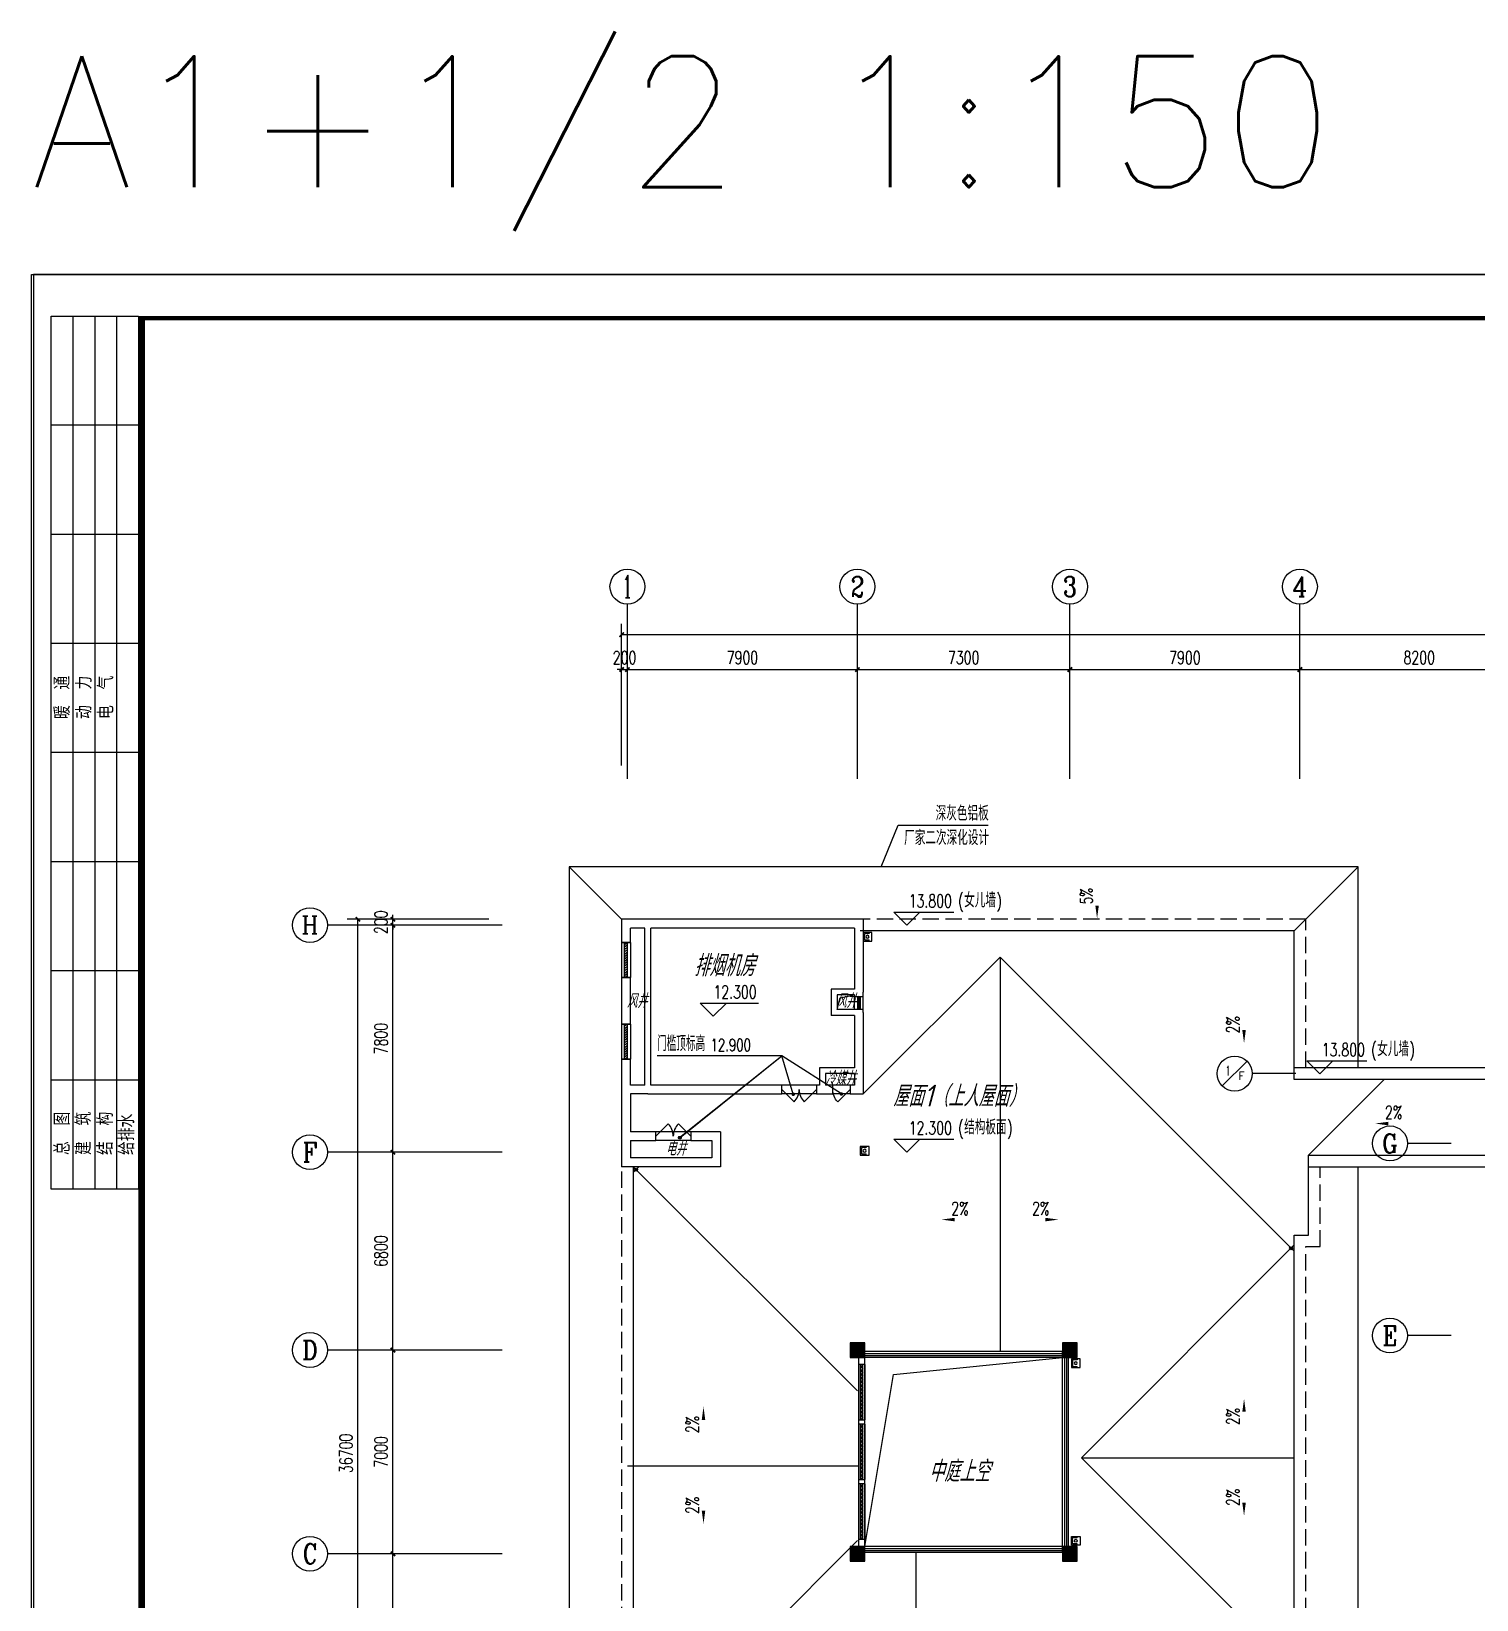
# Model space of a CAD drawing. Extents: x 1398449 to 2142961, y 256969 to 1032940.
# Drawn here: x 1498714 to 1548363, y 437830 to 491714 of the extents above; entities that cross this region are included whole.
import ezdxf
from ezdxf.enums import TextEntityAlignment as Align

# ---------------------------------------------------------------- set-up
doc = ezdxf.new("R2010")
doc.units = 0
doc.header["$LTSCALE"] = 1500
doc.header["$PDSIZE"] = 50
doc.linetypes.add('DASH', pattern=[0.35, 0.25, -0.1])
for name, color, linetype in [('1-建筑底图', 8, 'Continuous'), ('AXIS_TEXT', 7, 'Continuous'), ('BTTK', 7, 'Continuous'), ('PUB_TITLE', 4, 'Continuous'), ('党校-主楼（一期）参照$0$PUB_TITLE', 7, 'Continuous'), ('水', 5, 'Continuous')]:
    doc.layers.add(name, color=color, linetype=linetype)
doc.layers.add('yichutu', color=7, linetype='Continuous', true_color=0xffffff, plot=False)
doc.styles.add('_TCH_AXIS', font='COMPLEX', dxfattribs={"bigfont": 'GBCBIG'})
doc.styles.add('_TCH_DIM', font='SIMPLEX', dxfattribs={"bigfont": 'GBCBIG'})
doc.styles.add('_TCH_DIM_T3', font='SIMPLEX', dxfattribs={"width": 0.705882, "bigfont": 'GBCBIG'})
doc.styles.add('_TEL_DIM', font='SIMPLEX', dxfattribs={"width": 0.8, "height": 3.5, "bigfont": 'HZTXT'})
doc.styles.add('A_DIM', font='simplex.shx', dxfattribs={"width": 0.7, "bigfont": 'gbcbig.shx'})
doc.styles.add('COMPLEX', font='COMPLEX')
doc.styles.add('HZ(TK)', font='geniso.shx', dxfattribs={"width": 0.9, "bigfont": 'hztxt.shx'})
doc.styles.get("Standard").update_dxf_attribs({"font": 'gbeitc.shx', "bigfont": 'gbcbig.shx'})
doc.linetypes.add('JIEDI', pattern='A,1.25,-0.25,0.25,-0.25,0.625,["/",Standard,S=0.6,R=0,X=0,Y=-0.3],0.625,-0.25,0.25,-0.25', length=4)
doc.dimstyles.new('_TCH_ARCH&&150', dxfattribs={"dimtxt": 446.25, "dimasz": 150, "dimexe": 375, "dimexo": 450, "dimgap": 189.375, "dimtad": 1, "dimdec": 0, "dimzin": 0, "dimdsep": 46, "dimtxsty": '_TCH_DIM_T3', "dimblk": 'ARCHTICK', "dimcen": 0.09, "dimclrt": 7, "dimazin": 2, "dimtfac": 1, "dimtdec": 0, "dimtix": 1, "dimtmove": 2, "dimatfit": 3, "dimfxl": 1, "dimtolj": 1, "dimtzin": 0, "dimarcsym": 0})

# ---------------------------------------------------------------- blocks, each defined once
blk = doc.blocks.new('shui2')
at = {"layer": '水'}
for centre in [(450438, 452508), (472938, 449808)]:
    blk.add_circle(centre, 50, dxfattribs=at)
blk = doc.blocks.new('水簸箕')
for p, q in [((156016, 135717), (156056, 135717)), ((156056, 135617), (156016, 135617)), ((156316, 135717), (156276, 135717)), ((156276, 135617), (156316, 135617))]:
    blk.add_line(p, q)
blk.add_lwpolyline([(156016, 135817), (156316, 135817), (156316, 135517), (156016, 135517)], close=True)
blk.add_lwpolyline([(156276, 135717), (156276, 135557), (156056, 135557), (156056, 135717)])
blk = doc.blocks.new('A$C4FD86D06')
at = {"layer": '水'}
blk.add_circle((150, 150), 50, dxfattribs=at)
at = {"layer": '水', "rotation": 180}
blk.add_blockref('水簸箕', (156316, 135817), dxfattribs=at)
blk = doc.blocks.new('$WINLIB2D$00000039')
at = {"color": 0}
for points in [[(-0.5, 0.5), (-0.5, -0.5)], [(0.5, 0.5), (-0.5, 0.5)], [(0.5, -0.5), (0.5, 0.5)], [(-0.5, 0.167), (0.5, 0.167)], [(-0.452, -0.167), (-0.5, 0.084)], [(-0.384, -0.167), (-0.448, 0.167)], [(-0.316, -0.167), (-0.38, 0.167)], [(-0.248, -0.167), (-0.312, 0.167)], [(-0.18, -0.167), (-0.244, 0.167)], [(-0.112, -0.167), (-0.176, 0.167)], [(-0.044, -0.167), (-0.108, 0.167)], [(0.024, -0.167), (-0.04, 0.167)], [(0.092, -0.167), (0.028, 0.167)], [(0.16, -0.167), (0.096, 0.167)], [(0.228, -0.167), (0.164, 0.167)], [(0.296, -0.167), (0.232, 0.167)], [(0.364, -0.167), (0.3, 0.167)], [(0.432, -0.167), (0.368, 0.167)], [(0.5, -0.167), (0.436, 0.167)], [(-0.5, -0.167), (0.5, -0.167)], [(0.5, -0.5), (-0.5, -0.5)]]:
    blk.add_lwpolyline(points, dxfattribs=at)
blk = doc.blocks.new('$DorLib2D$00000114')
at = {"color": 0}
blk.add_line((0.5, 0), (-0.207, 0.707), dxfattribs=at)
blk.add_arc((0.5, 0), 1, 135, 180, dxfattribs=at)
blk = doc.blocks.new('$DorLib2D$00000116')
at = {"color": 0}
for p, q in [((-0.5, 0), (-0.146, 0.354)), ((0.5, 0), (0.146, 0.354))]:
    blk.add_line(p, q, dxfattribs=at)
for centre, start, end in [((-0.5, 0), 0, 45), ((0.5, 0), 135, 180)]:
    blk.add_arc(centre, 0.5, start, end, dxfattribs=at)
blk = doc.blocks.new('_ArchTick')
at = {"color": 0, "linetype": 'ByBlock', "const_width": 0.4}
blk.add_lwpolyline([(-0.5, -0.5), (0.5, 0.5)], dxfattribs=at)
blk = doc.blocks.new('*D449')
at = {"layer": '1-建筑底图', "color": 0, "lineweight": -2, "transparency": 16777216}
for p, q in [((1900, 43881), (1900, 47556)), ((2100, 43881), (2100, 47556)), ((1900, 47181), (1750, 47181)), ((1900, 47181), (2100, 47181)), ((2100, 47181), (2250, 47181))]:
    blk.add_line(p, q, dxfattribs=at)
at = {"layer": 'Defpoints', "color": 0}
for p in [(2100, 47181), (1900, 43431), (2100, 43431)]:
    blk.add_point(p, dxfattribs=at)
at = {"layer": '1-建筑底图', "color": 0, "lineweight": -2, "transparency": 16777216, "xscale": 150, "yscale": 150, "zscale": 150}
blk.add_blockref('_ArchTick', (1900, 47181), dxfattribs=at)
at = {"layer": '1-建筑底图', "color": 0, "lineweight": -2, "transparency": 16777216, "xscale": 150, "yscale": 150, "zscale": 150, "rotation": 180}
blk.add_blockref('_ArchTick', (2100, 47181), dxfattribs=at)
at = {"layer": '1-建筑底图', "color": 7, "transparency": 16777216, "insert": (2000, 47593), "char_height": 446.2, "attachment_point": 5, "style": '_TCH_DIM_T3'}
blk.add_mtext('\\A1;200', dxfattribs=at)
blk = doc.blocks.new('*D450')
at = {"layer": '1-建筑底图', "color": 0, "lineweight": -2, "transparency": 16777216}
for p, q in [((2100, 43881), (2100, 47556)), ((10000, 43881), (10000, 47556)), ((2100, 47181), (10000, 47181))]:
    blk.add_line(p, q, dxfattribs=at)
at = {"layer": 'Defpoints', "color": 0}
for p in [(10000, 47181), (2100, 43431), (10000, 43431)]:
    blk.add_point(p, dxfattribs=at)
at = {"layer": '1-建筑底图', "color": 0, "lineweight": -2, "transparency": 16777216, "xscale": 150, "yscale": 150, "zscale": 150, "rotation": 180}
blk.add_blockref('_ArchTick', (2100, 47181), dxfattribs=at)
at = {"layer": '1-建筑底图', "color": 0, "lineweight": -2, "transparency": 16777216, "xscale": 150, "yscale": 150, "zscale": 150}
blk.add_blockref('_ArchTick', (10000, 47181), dxfattribs=at)
at = {"layer": '1-建筑底图', "color": 7, "transparency": 16777216, "insert": (6050, 47593), "char_height": 446.2, "attachment_point": 5, "style": '_TCH_DIM_T3'}
blk.add_mtext('\\A1;7900', dxfattribs=at)
blk = doc.blocks.new('*D451')
at = {"layer": '1-建筑底图', "color": 0, "lineweight": -2, "transparency": 16777216}
for p, q in [((10000, 43881), (10000, 47556)), ((17300, 43881), (17300, 47556)), ((10000, 47181), (17300, 47181))]:
    blk.add_line(p, q, dxfattribs=at)
at = {"layer": 'Defpoints', "color": 0}
for p in [(17300, 47181), (10000, 43431), (17300, 43431)]:
    blk.add_point(p, dxfattribs=at)
at = {"layer": '1-建筑底图', "color": 0, "lineweight": -2, "transparency": 16777216, "xscale": 150, "yscale": 150, "zscale": 150, "rotation": 180}
blk.add_blockref('_ArchTick', (10000, 47181), dxfattribs=at)
at = {"layer": '1-建筑底图', "color": 0, "lineweight": -2, "transparency": 16777216, "xscale": 150, "yscale": 150, "zscale": 150}
blk.add_blockref('_ArchTick', (17300, 47181), dxfattribs=at)
at = {"layer": '1-建筑底图', "color": 7, "transparency": 16777216, "insert": (13650, 47593), "char_height": 446.2, "attachment_point": 5, "style": '_TCH_DIM_T3'}
blk.add_mtext('\\A1;7300', dxfattribs=at)
blk = doc.blocks.new('*D452')
at = {"layer": '1-建筑底图', "color": 0, "lineweight": -2, "transparency": 16777216}
for p, q in [((17300, 43881), (17300, 47556)), ((25200, 43881), (25200, 47556)), ((17300, 47181), (25200, 47181))]:
    blk.add_line(p, q, dxfattribs=at)
at = {"layer": 'Defpoints', "color": 0}
for p in [(25200, 47181), (17300, 43431), (25200, 43431)]:
    blk.add_point(p, dxfattribs=at)
at = {"layer": '1-建筑底图', "color": 0, "lineweight": -2, "transparency": 16777216, "xscale": 150, "yscale": 150, "zscale": 150, "rotation": 180}
blk.add_blockref('_ArchTick', (17300, 47181), dxfattribs=at)
at = {"layer": '1-建筑底图', "color": 0, "lineweight": -2, "transparency": 16777216, "xscale": 150, "yscale": 150, "zscale": 150}
blk.add_blockref('_ArchTick', (25200, 47181), dxfattribs=at)
at = {"layer": '1-建筑底图', "color": 7, "transparency": 16777216, "insert": (21250, 47593), "char_height": 446.2, "attachment_point": 5, "style": '_TCH_DIM_T3'}
blk.add_mtext('\\A1;7900', dxfattribs=at)
blk = doc.blocks.new('*D453')
at = {"layer": '1-建筑底图', "color": 0, "lineweight": -2, "transparency": 16777216}
for p, q in [((25200, 43881), (25200, 47556)), ((33400, 43881), (33400, 47556)), ((25200, 47181), (33400, 47181))]:
    blk.add_line(p, q, dxfattribs=at)
at = {"layer": 'Defpoints', "color": 0}
for p in [(33400, 47181), (25200, 43431), (33400, 43431)]:
    blk.add_point(p, dxfattribs=at)
at = {"layer": '1-建筑底图', "color": 0, "lineweight": -2, "transparency": 16777216, "xscale": 150, "yscale": 150, "zscale": 150, "rotation": 180}
blk.add_blockref('_ArchTick', (25200, 47181), dxfattribs=at)
at = {"layer": '1-建筑底图', "color": 0, "lineweight": -2, "transparency": 16777216, "xscale": 150, "yscale": 150, "zscale": 150}
blk.add_blockref('_ArchTick', (33400, 47181), dxfattribs=at)
at = {"layer": '1-建筑底图', "color": 7, "transparency": 16777216, "insert": (29300, 47593), "char_height": 446.2, "attachment_point": 5, "style": '_TCH_DIM_T3'}
blk.add_mtext('\\A1;8200', dxfattribs=at)
blk = doc.blocks.new('*D472')
at = {"layer": '1-建筑底图', "color": 0, "lineweight": -2, "transparency": 16777216}
for p, q in [((1900, 43881), (1900, 48756)), ((141100, 43881), (141100, 48756)), ((1900, 48381), (141100, 48381))]:
    blk.add_line(p, q, dxfattribs=at)
at = {"layer": 'Defpoints', "color": 0}
for p in [(141100, 48381), (1900, 43431), (141100, 43431)]:
    blk.add_point(p, dxfattribs=at)
at = {"layer": '1-建筑底图', "color": 0, "lineweight": -2, "transparency": 16777216, "xscale": 150, "yscale": 150, "zscale": 150, "rotation": 180}
blk.add_blockref('_ArchTick', (1900, 48381), dxfattribs=at)
at = {"layer": '1-建筑底图', "color": 0, "lineweight": -2, "transparency": 16777216, "xscale": 150, "yscale": 150, "zscale": 150}
blk.add_blockref('_ArchTick', (141100, 48381), dxfattribs=at)
at = {"layer": '1-建筑底图', "color": 7, "transparency": 16777216, "insert": (71500, 48793), "char_height": 446.2, "attachment_point": 5, "style": '_TCH_DIM_T3'}
blk.add_mtext('\\A1;139200', dxfattribs=at)
blk = doc.blocks.new('_AXISO')
blk.add_circle((0, 0), 0.5)
at = {"layer": 'AXIS_TEXT', "style": 'COMPLEX', "width": 1.041667}
blk.add_attdef('A', text='', height=0.56, dxfattribs=at).set_placement((-0.25, -0.28), (0.25, -0.28), align=Align.FIT)
blk = doc.blocks.new('*D419')
at = {"layer": '1-建筑底图', "color": 0, "lineweight": -2, "transparency": 16777216}
for p, q in [((-2657, 16800), (-6332, 16800)), ((-5957, 9900), (-5957, 16800)), ((-2657, 9900), (-6332, 9900))]:
    blk.add_line(p, q, dxfattribs=at)
at = {"layer": 'Defpoints', "color": 0}
for p in [(-5957, 16800), (-2207, 16800), (-2207, 9900)]:
    blk.add_point(p, dxfattribs=at)
at = {"layer": '1-建筑底图', "color": 0, "lineweight": -2, "transparency": 16777216, "xscale": 150, "yscale": 150, "zscale": 150}
for p, rotation in [((-5957, 16800), 90), ((-5957, 9900), 270)]:
    blk.add_blockref('_ArchTick', p, dxfattribs=dict(at, rotation=rotation))
at = {"layer": '1-建筑底图', "color": 7, "transparency": 16777216, "insert": (-6370, 13350), "char_height": 446.2, "attachment_point": 5, "rotation": 90, "style": '_TCH_DIM_T3'}
blk.add_mtext('\\A1;6900', dxfattribs=at)
blk = doc.blocks.new('*D420')
at = {"layer": '1-建筑底图', "color": 0, "lineweight": -2, "transparency": 16777216}
for p, q in [((-2657, 23800), (-6332, 23800)), ((-5957, 16800), (-5957, 23800)), ((-2657, 16800), (-6332, 16800))]:
    blk.add_line(p, q, dxfattribs=at)
at = {"layer": 'Defpoints', "color": 0}
for p in [(-5957, 23800), (-2207, 23800), (-2207, 16800)]:
    blk.add_point(p, dxfattribs=at)
at = {"layer": '1-建筑底图', "color": 0, "lineweight": -2, "transparency": 16777216, "xscale": 150, "yscale": 150, "zscale": 150}
for p, rotation in [((-5957, 23800), 90), ((-5957, 16800), 270)]:
    blk.add_blockref('_ArchTick', p, dxfattribs=dict(at, rotation=rotation))
at = {"layer": '1-建筑底图', "color": 7, "transparency": 16777216, "insert": (-6370, 20300), "char_height": 446.2, "attachment_point": 5, "rotation": 90, "style": '_TCH_DIM_T3'}
blk.add_mtext('\\A1;7000', dxfattribs=at)
blk = doc.blocks.new('*D421')
at = {"layer": '1-建筑底图', "color": 0, "lineweight": -2, "transparency": 16777216}
for p, q in [((-2657, 30600), (-6332, 30600)), ((-5957, 23800), (-5957, 30600)), ((-2657, 23800), (-6332, 23800))]:
    blk.add_line(p, q, dxfattribs=at)
at = {"layer": 'Defpoints', "color": 0}
for p in [(-5957, 30600), (-2207, 30600), (-2207, 23800)]:
    blk.add_point(p, dxfattribs=at)
at = {"layer": '1-建筑底图', "color": 0, "lineweight": -2, "transparency": 16777216, "xscale": 150, "yscale": 150, "zscale": 150}
for p, rotation in [((-5957, 30600), 90), ((-5957, 23800), 270)]:
    blk.add_blockref('_ArchTick', p, dxfattribs=dict(at, rotation=rotation))
at = {"layer": '1-建筑底图', "color": 7, "transparency": 16777216, "insert": (-6370, 27200), "char_height": 446.2, "attachment_point": 5, "rotation": 90, "style": '_TCH_DIM_T3'}
blk.add_mtext('\\A1;6800', dxfattribs=at)
blk = doc.blocks.new('*D422')
at = {"layer": '1-建筑底图', "color": 0, "lineweight": -2, "transparency": 16777216}
for p, q in [((-2657, 38400), (-6332, 38400)), ((-5957, 30600), (-5957, 38400)), ((-2657, 30600), (-6332, 30600))]:
    blk.add_line(p, q, dxfattribs=at)
at = {"layer": 'Defpoints', "color": 0}
for p in [(-5957, 38400), (-2207, 38400), (-2207, 30600)]:
    blk.add_point(p, dxfattribs=at)
at = {"layer": '1-建筑底图', "color": 0, "lineweight": -2, "transparency": 16777216, "xscale": 150, "yscale": 150, "zscale": 150}
for p, rotation in [((-5957, 38400), 90), ((-5957, 30600), 270)]:
    blk.add_blockref('_ArchTick', p, dxfattribs=dict(at, rotation=rotation))
at = {"layer": '1-建筑底图', "color": 7, "transparency": 16777216, "insert": (-6370, 34500), "char_height": 446.2, "attachment_point": 5, "rotation": 90, "style": '_TCH_DIM_T3'}
blk.add_mtext('\\A1;7800', dxfattribs=at)
blk = doc.blocks.new('*D423')
at = {"layer": '1-建筑底图', "color": 0, "lineweight": -2, "transparency": 16777216}
for p, q in [((-2657, 38600), (-6332, 38600)), ((-2657, 38400), (-6332, 38400)), ((-5957, 38600), (-5957, 38750)), ((-5957, 38400), (-5957, 38600)), ((-5957, 38400), (-5957, 38250))]:
    blk.add_line(p, q, dxfattribs=at)
at = {"layer": 'Defpoints', "color": 0}
for p in [(-5957, 38600), (-2207, 38600), (-2207, 38400)]:
    blk.add_point(p, dxfattribs=at)
at = {"layer": '1-建筑底图', "color": 0, "lineweight": -2, "transparency": 16777216, "xscale": 150, "yscale": 150, "zscale": 150}
for p, rotation in [((-5957, 38600), 270), ((-5957, 38400), 90)]:
    blk.add_blockref('_ArchTick', p, dxfattribs=dict(at, rotation=rotation))
at = {"layer": '1-建筑底图', "color": 7, "transparency": 16777216, "insert": (-6370, 38500), "char_height": 446.2, "attachment_point": 5, "rotation": 90, "style": '_TCH_DIM_T3'}
blk.add_mtext('\\A1;200', dxfattribs=at)
blk = doc.blocks.new('*D424')
at = {"layer": '1-建筑底图', "color": 0, "lineweight": -2, "transparency": 16777216}
for p, q in [((-2657, 38600), (-7532, 38600)), ((-7157, 1900), (-7157, 38600)), ((-2657, 1900), (-7532, 1900))]:
    blk.add_line(p, q, dxfattribs=at)
at = {"layer": 'Defpoints', "color": 0}
for p in [(-7157, 38600), (-2207, 38600), (-2207, 1900)]:
    blk.add_point(p, dxfattribs=at)
at = {"layer": '1-建筑底图', "color": 0, "lineweight": -2, "transparency": 16777216, "xscale": 150, "yscale": 150, "zscale": 150}
for p, rotation in [((-7157, 38600), 90), ((-7157, 1900), 270)]:
    blk.add_blockref('_ArchTick', p, dxfattribs=dict(at, rotation=rotation))
at = {"layer": '1-建筑底图', "color": 7, "transparency": 16777216, "insert": (-7570, 20250), "char_height": 446.2, "attachment_point": 5, "rotation": 90, "style": '_TCH_DIM_T3'}
blk.add_mtext('\\A1;36700', dxfattribs=at)
blk = doc.blocks.new('$TCHSYS$WIN2D')
for p, q in [((-0.5, 0.5), (0.5, 0.5)), ((-0.5, 0.5), (-0.5, -0.5)), ((0.5, 0.5), (0.5, -0.5)), ((0.5, 0.1667), (-0.5, 0.1667)), ((0.5, -0.1667), (-0.5, -0.1667)), ((-0.5, -0.5), (0.5, -0.5))]:
    blk.add_line(p, q)
blk = doc.blocks.new('vhtemplate_2020年新竖式图框_A1_1_2', base_point=(-420.5, 0))
at = {"layer": 'PUB_TITLE'}
for p, q in [((-416, 384.5), (-416, 584.5)), ((-416, 584.5), (-396, 584.5)), ((-411, 584.5), (-411, 384.5)), ((-406, 584.5), (-406, 384.5)), ((-401, 584.5), (-401, 384.5)), ((-396, 584.5), (-396, 384.5)), ((-396, 559.5), (-416, 559.5)), ((-396, 534.5), (-416, 534.5)), ((-396, 509.5), (-416, 509.5)), ((-396, 484.5), (-416, 484.5)), ((-396, 459.5), (-416, 459.5)), ((-396, 434.5), (-416, 434.5)), ((-396, 409.5), (-416, 409.5)), ((-396, 384.5), (-416, 384.5))]:
    blk.add_line(p, q, dxfattribs=at)
at = {"layer": 'PUB_TITLE', "color": 7}
blk.add_lwpolyline([(-420.5, 594), (841, 594), (841, 0), (-420.5, 0)], close=True, dxfattribs=at)
at = {"layer": 'PUB_TITLE', "const_width": 1}
blk.add_lwpolyline([(-395.5, 10), (831, 10), (831, 584), (-395.5, 584)], close=True, dxfattribs=at)
at = {"layer": 'BTTK', "color": 4, "style": 'HZ(TK)', "width": 0.9}
for tag, p in [('合作单位', (796, 511.5)), ('建设单位', (796, 209.5)), ('工程名称', (796, 176.5)), ('子项名称', (806, 160)), ('图纸名称', (796, 141))]:
    blk.add_attdef(tag, text='', height=3.5, dxfattribs=at).set_placement(p, align=Align.MIDDLE_CENTER)
for tag, p in [('注册证书号', (808.5, 309.01)), ('注册印章号', (808.5, 301.01)), ('设计号', (806, 193)), ('图别', (789.75, 34)), ('图号', (822.25, 34)), ('版本号', (789.75, 26)), ('日期', (822.25, 26))]:
    blk.add_attdef(tag, text='', height=3.5, dxfattribs=at).set_placement(p, align=Align.MIDDLE)
at = {"layer": 'PUB_TITLE', "style": 'HZ(TK)', "width": 0.9}
for s, p in [('暖  通', (-411.68, 492.22)), ('动  力', (-406.68, 492.22)), ('电  气', (-401.68, 492.22)), ('总  图', (-411.68, 392.34)), ('建  筑', (-406.8, 392.34)), ('结  构', (-401.8, 392.34)), ('给排水', (-396.93, 392.34))]:
    blk.add_text(s, height=3.5, rotation=90, dxfattribs=at).set_placement(p)
blk = doc.blocks.new('yct-1261-594-189225-89100-150-1004.0')
at = {"layer": 'yichutu', "color": 7, "true_color": 0xffffff}
blk.add_lwpolyline([(0, 0), (0, 89100), (189225, 89100), (189225, 0)], close=True, dxfattribs=at)
at = {"layer": 'yichutu', "color": 7, "true_color": 0xffffff, "style": '_TEL_DIM'}
blk.add_text('A1+1/2 1:150', height=4500, dxfattribs=at).set_placement((0, 92100))
blk = doc.blocks.new('1-四层建筑底图')
at = {"layer": '1-建筑底图'}
h = blk.add_hatch(color=256, dxfattribs=at)
h.dxf.hatch_style = 1
h.paths.add_polyline_path([(9750, 23550), (10250, 23550), (10250, 24050), (9750, 24050)])
h = blk.add_hatch(color=256, dxfattribs=at)
h.dxf.hatch_style = 1
h.paths.add_polyline_path([(17050, 23550), (17550, 23550), (17550, 24050), (17050, 24050)])
h = blk.add_hatch(color=256, dxfattribs=at)
h.dxf.hatch_style = 1
h.paths.add_polyline_path([(9750, 16550), (10250, 16550), (10250, 17050), (9750, 17050)])
h = blk.add_hatch(color=256, dxfattribs=at)
h.dxf.hatch_style = 1
h.paths.add_polyline_path([(17050, 16550), (17550, 16550), (17550, 17050), (17050, 17050)])
for p, q in [((2100, 43430.7), (2100, 49430.7)), ((10000, 43430.7), (10000, 49430.7)), ((17300, 43430.7), (17300, 49430.7)), ((25200, 43430.7), (25200, 49430.7)), ((10815.3, 40403.6), (11402.3, 41833.8)), ((11402.3, 41833.8), (14492.4, 41833.8)), ((1900, 38600), (100, 40400)), ((27200, 40400), (25000, 38200)), ((11696.6, 38400), (11246.6, 38850)), ((11246.6, 38850), (13306.6, 38850)), ((11696.6, 38400), (12146.6, 38850)), ((-2207.1, 38400), (-8207.1, 38400)), ((2800, 38600), (1900, 38600)), ((1900, 38600), (1900, 37800.1)), ((2700, 38300), (2200, 38300)), ((2200, 37800.1), (2200, 38300)), ((2700, 32900), (2700, 38300)), ((10200, 38600), (2800, 38600)), ((2900, 32900), (2900, 38300)), ((9900, 38300), (2900, 38300)), ((9900, 38300), (9900, 36200)), ((10200, 38600), (10200, 36100)), ((1900, 37800.1), (2200, 37800.1)), ((14898.3, 37298.3), (10200, 32600)), ((14898.3, 37298.3), (14898.3, 23750)), ((14898.3, 37298.3), (25000, 27196.7)), ((1900, 36600.1), (1900, 35000.7)), ((2200, 36600.1), (1900, 36600.1)), ((2200, 35000.7), (2200, 36600.1)), ((9900, 36200), (9100, 36200)), ((9100, 36200), (9100, 35300)), ((5047.9, 35270), (4597.9, 35720)), ((4597.9, 35720), (6598.3, 35720)), ((5047.9, 35270), (5497.9, 35720)), ((9900, 36000), (9300, 36000)), ((9300, 36000), (9300, 35500)), ((9900, 36000), (9900, 35950)), ((9900, 35950), (10200, 35950)), ((10200, 35950), (10200, 36100)), ((9900, 35300), (9100, 35300)), ((9900, 35500), (9300, 35500)), ((10200, 35500), (9900, 35500)), ((9900, 35300), (9900, 33500)), ((10200, 35400), (10200, 35500)), ((10200, 35400), (10200, 33400)), ((1900, 35000.7), (2200, 35000.7)), ((2200, 33800.7), (1900, 33800.7)), ((1900, 33800.7), (1900, 32800)), ((2200, 32900), (2200, 33800.7)), ((7405.7, 33913.3), (3116.7, 33913.3)), ((3884.7, 31100), (7405.7, 33913.3)), ((3914.7, 31100), (7405.7, 33913.3)), ((7797.8, 32588.2), (7405.7, 33913.3)), ((9450, 32600), (7405.7, 33913.3)), ((9900, 33500), (8700, 33500)), ((8700, 33500), (8700, 32900)), ((22535.7, 32875.7), (23384.3, 33724.3)), ((25884.2, 33287.8), (25434.2, 33737.8)), ((25434.2, 33737.8), (27494.2, 33737.8)), ((25884.2, 33287.8), (26334.2, 33737.8)), ((2700, 32900), (2200, 32900)), ((7400, 32900), (2900, 32900)), ((7400, 32600), (7400, 32900)), ((8600, 32900), (7400, 32900)), ((8700, 32900), (8600, 32900)), ((8600, 32900), (8600, 32600)), ((9900, 33300), (8900, 33300)), ((8900, 33300), (8900, 32900)), ((9150, 32900), (8900, 32900)), ((9750, 32900), (9150, 32900)), ((9150, 32600), (9150, 32900)), ((9900, 32900), (9750, 32900)), ((9750, 32900), (9750, 32600)), ((9900, 33300), (9900, 32900)), ((10200, 33400), (10200, 32600)), ((25060, 33300), (23560, 33300)), ((28100, 33100), (25500, 30500)), ((1900, 32800), (1900, 31200)), ((2800, 32600), (2200, 32600)), ((2200, 32600), (2200, 31300)), ((2800, 32600), (7400, 32600)), ((8600, 32600), (7400, 32600)), ((8600, 32600), (8800, 32600)), ((8800, 32600), (9150, 32600)), ((9750, 32600), (9150, 32600)), ((9750, 32600), (10200, 32600)), ((3075, 31300), (2200, 31300)), ((3075, 31000), (3075, 31300)), ((4275, 31300), (3075, 31300)), ((5300, 31300), (4275, 31300)), ((4275, 31300), (4275, 31000)), ((5300, 31300), (5300, 30100)), ((1900, 31200), (1900, 30100)), ((2200, 31000), (2200, 30400)), ((2200, 31000), (3075, 31000)), ((4275, 31000), (3075, 31000)), ((4275, 31000), (5000, 31000)), ((5000, 31000), (5000, 30400)), ((11696.6, 30600), (11246.6, 31050)), ((11246.6, 31050), (13306.6, 31050)), ((11696.6, 30600), (12146.6, 31050)), ((30392.8, 30900), (28892.8, 30900)), ((-2207.1, 30600), (-8207.1, 30600)), ((5000, 30400), (2200, 30400)), ((5300, 30100), (1900, 30100)), ((2296.7, 30100), (10000, 22396.7)), ((2496.7, 30100), (2300, 29903.3)), ((24996.7, 27400), (17696.7, 20100)), ((30392.8, 24300), (28892.8, 24300)), ((-2207.1, 23800), (-8207.1, 23800)), ((10050, 16850), (10050, 23750)), ((10250, 23750), (10050, 23750)), ((10250, 23550), (10250, 23750)), ((17250, 23750), (17050, 23750)), ((17050, 23750), (17050, 23550)), ((17250, 23550), (17250, 23750)), ((10250, 17050), (10250, 23550)), ((17050, 23550), (17250, 23550)), ((17696.7, 20100), (25000, 20100)), ((17696.7, 20100), (25000, 12796.7)), ((2100, 19825), (10050, 19825)), ((10000, 17253.3), (2300, 9553.3)), ((-2207.1, 16800), (-8207.1, 16800)), ((10050, 16850), (10250, 16850)), ((10250, 16850), (10250, 17050)), ((12021.7, 2300), (12021.7, 16850)), ((17250, 17050), (17050, 17050)), ((17050, 17050), (17050, 16850)), ((17050, 16850), (17250, 16850)), ((17250, 16850), (17250, 17050))]:
    blk.add_line(p, q, dxfattribs=at)
for points in [[(27200, 33500), (27200, 40400), (100, 40400), (100, 100), (27200, 100), (27200, 30100)], [(33200, 33100), (25000, 33100), (25000, 38200), (10100, 38200)], [(9300, 35500), (9407.2, 35902.4), (9900, 36000)], [(33200, 33100), (33200, 33500), (25000, 33500)], [(33200, 33100), (33200, 33100), (25000, 33100)], [(2300, 30100), (2300, 2300), (25000, 2300), (25000, 10100), (25500, 10100), (25500, 12750), (25000, 12750), (25000, 27753.2), (25500, 27753.2), (25500, 30500), (33200, 30500), (33200, 30500)], [(25500, 30100), (33200, 30100), (33200, 30500)], [(10250, 17050), (11234.3, 22959.8), (17050, 23550)]]:
    blk.add_lwpolyline(points, dxfattribs=at)
for points in [[(18233, 40047.5, 0, 0, 0), (18233, 38623.8, 0, 120, 0), (18233, 39073.8, 0, 0, 0)], [(23281.8, 35589.2, 0, 0, 0), (23281.8, 34342.2, 0, 120, 0), (23281.8, 34792.2, 0, 0, 0)], [(29031.3, 31582.3, 0, 0, 0), (27784.3, 31582.3, 0, 120, 0), (28234.3, 31582.3, 0, 0, 0)], [(14133.7, 28283.3, 0, 0, 0), (12886.7, 28283.3, 0, 120, 0), (13336.7, 28283.3, 0, 0, 0)], [(15663, 28283.3, 0, 0, 0), (16910, 28283.3, 0, 120, 0), (16460, 28283.3, 0, 0, 0)], [(23281.8, 20881.1, 0, 0, 0), (23281.8, 22128.1, 0, 120, 0), (23281.8, 21678.1, 0, 0, 0)], [(4712.8, 20606.1, 0, 0, 0), (4712.8, 21853.1, 0, 120, 0), (4712.8, 21403.1, 0, 0, 0)], [(23281.8, 19351.9, 0, 0, 0), (23281.8, 18104.9, 0, 120, 0), (23281.8, 18554.9, 0, 0, 0)], [(4712.8, 19076.9, 0, 0, 0), (4712.8, 17829.9, 0, 120, 0), (4712.8, 18279.9, 0, 0, 0)]]:
    blk.add_lwpolyline(points, format="xyseb", dxfattribs=at)
at = {"layer": '1-建筑底图', "linetype": 'DASH', "ltscale": 1.5}
for points in [[(25400, 33500), (25400, 38600), (1900, 38600), (1900, 1900), (25400, 1900), (25400, 9700)], [(25400, 27353.2), (25900, 27353.2), (25900, 30100)], [(25400, 13150), (25400, 27353.2)]]:
    blk.add_lwpolyline(points, dxfattribs=at)
at = {"layer": '1-建筑底图', "const_width": 60}
for points in [[(7806.3, 32559.4, 1), (7789.3, 32617, 1)], [(9475.2, 32583.8, 1), (9424.8, 32616.2, 1)], [(3861.3, 31081.3, 1), (3908.1, 31118.7, 1)], [(3891.3, 31081.2, 1), (3938.1, 31118.8, 1)]]:
    blk.add_lwpolyline(points, format="xyb", close=True, dxfattribs=at)
at = {"layer": '1-建筑底图'}
for points in [[(9750, 23550), (10250, 23550), (10250, 24050), (9750, 24050)], [(17050, 23550), (17550, 23550), (17550, 24050), (17050, 24050)], [(9750, 16550), (10250, 16550), (10250, 17050), (9750, 17050)], [(17050, 16550), (17550, 16550), (17550, 17050), (17050, 17050)]]:
    blk.add_lwpolyline(points, close=True, dxfattribs=at)
blk.add_circle((22960, 33300), 600, dxfattribs=at)
ref = blk.add_blockref('_AXISO', (2100, 50030.7), dxfattribs=dict(at, xscale=1200, yscale=1200, zscale=1200))
ref.add_attrib('A', '1', dxfattribs={"layer": 'AXIS_TEXT', "height": 772.1, "style": '_TCH_AXIS'}).set_placement((1934.6, 49644.6), (2265.4, 49644.6), align=Align.FIT)
ref = blk.add_blockref('_AXISO', (10000, 50030.7), dxfattribs=dict(at, xscale=1200, yscale=1200, zscale=1200))
ref.add_attrib('A', '2', dxfattribs={"layer": 'AXIS_TEXT', "height": 698.9, "style": '_TCH_AXIS'}).set_placement((9767, 49681.2), (10233, 49681.2), align=Align.FIT)
ref = blk.add_blockref('_AXISO', (17300, 50030.7), dxfattribs=dict(at, xscale=1200, yscale=1200, zscale=1200))
ref.add_attrib('A', '3', dxfattribs={"layer": 'AXIS_TEXT', "height": 698.9, "style": '_TCH_AXIS'}).set_placement((17067, 49681.2), (17533, 49681.2), align=Align.FIT)
ref = blk.add_blockref('_AXISO', (25200, 50030.7), dxfattribs=dict(at, xscale=1200, yscale=1200, zscale=1200))
ref.add_attrib('A', '4', dxfattribs={"layer": 'AXIS_TEXT', "height": 668.2, "style": '_TCH_AXIS'}).set_placement((24945.5, 49696.6), (25454.5, 49696.6), align=Align.FIT)
ref = blk.add_blockref('_AXISO', (-8807.1, 38400), dxfattribs=dict(at, xscale=1200, yscale=1200, zscale=1200))
ref.add_attrib('A', 'H', dxfattribs={"layer": 'AXIS_TEXT', "height": 608.3, "style": '_TCH_AXIS'}).set_placement((-9096.7, 38095.9), (-8517.4, 38095.9), align=Align.FIT)
for name, p, xscale, yscale, zscale, rotation in [('$WINLIB2D$00000039', (2050, 37200.1), -1200, -300, -1200, 269.9999999085666), ('$WINLIB2D$00000039', (10050, 35725), 450, -300, 450, 269.999999991224), ('$WINLIB2D$00000039', (2050, 34400.7), -1200, -300, -1200, 269.9999999085666), ('$DorLib2D$00000116', (8000, 32750), 1200, 1200, 300, 180.0000000017477), ('$DorLib2D$00000114', (9450, 32750), -600, 600, 300, 180.0000000017481), ('$DorLib2D$00000116', (3675, 31150), -1200, -1200, 300, 179.9999999690195), ('$TCHSYS$WIN2D', (13650, 23650), 6799.999999999942, 200, 6799.999999999942, 180.0000000015947), ('$WINLIB2D$00000039', (10150.1, 22350.1), 1900, 200, 1900, 90.00000000174764), ('$TCHSYS$WIN2D', (17150, 20300), 6500, 200, 6500, 90.00000000174764), ('$WINLIB2D$00000039', (10150, 20300), 1900, 200, 1900, 90.00000000174764), ('$WINLIB2D$00000039', (10150.1, 18249.7), 1900, 200, 1900, 90.00000000174764), ('$TCHSYS$WIN2D', (13650, 16950), 6799.999999999942, 200, 6799.999999999942, 180.0000000017475)]:
    blk.add_blockref(name, p, dxfattribs=dict(at, xscale=xscale, yscale=yscale, zscale=zscale, rotation=rotation))
at = {"layer": '1-建筑底图', "xscale": -1, "rotation": 90}
for p in [(10500, 38150), (10400, 30800), (17650, 23500)]:
    blk.add_blockref('A$C4FD86D06', p, dxfattribs=at)
at = {"layer": '1-建筑底图'}
ref = blk.add_blockref('_AXISO', (28292.8, 30900), dxfattribs=dict(at, xscale=1200, yscale=1200, zscale=1200))
ref.add_attrib('A', 'G', dxfattribs={"layer": 'AXIS_TEXT', "height": 637.8, "style": '_TCH_AXIS'}).set_placement((28019.5, 30581.1), (28566.2, 30581.1), align=Align.FIT)
ref = blk.add_blockref('_AXISO', (-8807.1, 30600), dxfattribs=dict(at, xscale=1200, yscale=1200, zscale=1200))
ref.add_attrib('A', 'F', dxfattribs={"layer": 'AXIS_TEXT', "height": 668.2, "style": '_TCH_AXIS'}).set_placement((-9061.6, 30265.9), (-8552.5, 30265.9), align=Align.FIT)
blk.add_blockref('shui2', (-448041.7, -422508.2), dxfattribs=at)
ref = blk.add_blockref('_AXISO', (28292.8, 24300), dxfattribs=dict(at, xscale=1200, yscale=1200, zscale=1200))
ref.add_attrib('A', 'E', dxfattribs={"layer": 'AXIS_TEXT', "height": 668.2, "style": '_TCH_AXIS'}).set_placement((28038.3, 23965.9), (28547.4, 23965.9), align=Align.FIT)
ref = blk.add_blockref('_AXISO', (-8807.1, 23800), dxfattribs=dict(at, xscale=1200, yscale=1200, zscale=1200))
ref.add_attrib('A', 'D', dxfattribs={"layer": 'AXIS_TEXT', "height": 652.9, "style": '_TCH_AXIS'}).set_placement((-9071.3, 23473.6), (-8542.8, 23473.6), align=Align.FIT)
ref = blk.add_blockref('_AXISO', (-8807.1, 16800), dxfattribs=dict(at, xscale=1200, yscale=1200, zscale=1200))
ref.add_attrib('A', 'C', dxfattribs={"layer": 'AXIS_TEXT', "height": 683.5, "style": '_TCH_AXIS'}).set_placement((-9051.2, 16458.2), (-8562.9, 16458.2), align=Align.FIT)
at = {"layer": '1-建筑底图', "rotation": 90.00000000000001}
blk.add_blockref('A$C4FD86D06', (17650, 17100), dxfattribs=at)
at = {"layer": '1-建筑底图', "color": 7, "style": '_TCH_DIM'}
for s, p in [('深灰色铝板', (12688.4, 41991.3)), ('厂家二次深化设计', (11604.9, 41151.3)), ('女儿墙', (13666.6, 39007.5)), ('女儿墙', (27854.2, 33895.3)), ('结构板面', (13666.6, 31207.5))]:
    blk.add_text(s, height=506.38, dxfattribs=at).set_placement(p)
at = {"layer": '1-建筑底图', "color": 7}
for s, height, style, width, p in [('13.800', 446.25, '_TCH_DIM', 0.705882, (11761.6, 39007.5)), ('(', 446.2, '_TCH_DIM', 0.705882, (13456.6, 39007.5)), (')', 446.2, '_TCH_DIM', 0.705882, (14772.4, 39007.5)), ('12.300', 446.25, '_TCH_DIM', 0.705882, (5053.3, 35877.5)), ('门槛顶标高', 525, 'A_DIM', 0.7, (3116.7, 34070.8)), ('12.900', 420, 'A_DIM', 0.7, (4954.2, 34070.8)), ('13.800', 446.25, '_TCH_DIM', 0.705882, (25949.2, 33895.3)), ('(', 446.2, '_TCH_DIM', 0.705882, (27644.2, 33895.3)), (')', 446.2, '_TCH_DIM', 0.705882, (28960, 33895.3)), ('12.300', 446.25, '_TCH_DIM', 0.705882, (11761.6, 31207.5)), ('(', 446.2, '_TCH_DIM', 0.705882, (13456.6, 31207.5)), (')', 446.2, '_TCH_DIM', 0.705882, (15141, 31207.5))]:
    blk.add_text(s, height=height, dxfattribs=dict(at, style=style, width=width)).set_placement(p)
for s, height, rotation, style, width, p in [('5%', 420, 90, 'A_DIM', 0.7, (18075.5, 39120.8)), ('2%%%', 446.25, 90.00162, '_TCH_DIM', 0.705882, (23124.3, 34680.7)), ('2%%%', 446.25, 359.99838, '_TCH_DIM', 0.705882, (28122.8, 31739.8)), ('2%%%', 446.25, 359.99838, '_TCH_DIM', 0.705882, (13225.2, 28440.8)), ('2%%%', 446.25, 0.00162, '_TCH_DIM', 0.705882, (16001.5, 28440.8)), ('2%%%', 446.25, 89.99838, '_TCH_DIM', 0.705882, (23124.3, 21219.6)), ('2%%%', 446.25, 89.99838, '_TCH_DIM', 0.705882, (4555.3, 20944.6)), ('2%%%', 446.25, 90.00162, '_TCH_DIM', 0.705882, (23124.3, 18443.4)), ('2%%%', 446.25, 90.00162, '_TCH_DIM', 0.705882, (4555.3, 18168.4))]:
    blk.add_text(s, height=height, rotation=rotation, dxfattribs=dict(at, style=style, width=width)).set_placement(p)
at = {"layer": '1-建筑底图'}
for s, height, p in [('排烟机房', 723.4, (4387.1, 36645.5)), ('风井', 482.27, (2079.7, 35556.9)), ('风井', 482.27, (9263.2, 35556.9)), ('冷媒井', 482.27, (8900, 32900)), ('屋面', 723.4, (11222.7, 32167)), ('1', 750, (12275.8, 32167)), ('（上人屋面）', 723.4, (12588.3, 32167)), ('电井', 482.27, (3414, 30484.8)), ('中庭上空', 723.4, (12451.7, 19274.1))]:
    blk.add_text(s, height=height, dxfattribs=at).set_placement(p)
at = {"layer": '1-建筑底图', "color": 7, "style": '_TCH_AXIS'}
for s, height, p, p2 in [('1', 327.9, (22661.2, 33234.4), (22801.7, 33234.4)), ('F', 273.4, (23092, 33081.3), (23300.3, 33081.3))]:
    blk.add_text(s, height=height, dxfattribs=at).set_placement(p, p2, align=Align.FIT)
at = {"layer": '1-建筑底图'}
for p1, p2, distance, picture, middle in [((1900, 43430.7), (141100, 43430.7), 4950, '*D472', (71500, 48793.2)), ((1900, 43430.7), (2100, 43430.7), 3750, '*D449', (2000, 47593.2)), ((2100, 43430.7), (10000, 43430.7), 3750, '*D450', (6050, 47593.2)), ((10000, 43430.7), (17300, 43430.7), 3750, '*D451', (13650, 47593.2)), ((17300, 43430.7), (25200, 43430.7), 3750, '*D452', (21250, 47593.2)), ((25200, 43430.7), (33400, 43430.7), 3750, '*D453', (29300, 47593.2)), ((-2207.1, 38400), (-2207.1, 38600), 3750, '*D423', (-6369.6, 38500)), ((-2207.1, 1900), (-2207.1, 38600), 4950, '*D424', (-7569.6, 20250)), ((-2207.1, 30600), (-2207.1, 38400), 3750, '*D422', (-6369.6, 34500)), ((-2207.1, 23800), (-2207.1, 30600), 3750, '*D421', (-6369.6, 27200)), ((-2207.1, 16800), (-2207.1, 23800), 3750, '*D420', (-6369.6, 20300)), ((-2207.1, 9900), (-2207.1, 16800), 3750, '*D419', (-6369.6, 13350))]:
    dim = blk.add_aligned_dim(p1=p1, p2=p2, distance=distance, dimstyle='_TCH_ARCH&&150', dxfattribs=at)
    dim.commit()
    dim.dimension.update_dxf_attribs({"geometry": picture, "text_midpoint": middle})

msp = doc.modelspace()

# ---------------------------------------------------------------- linework, layer by layer
at = {"layer": '党校-主楼（一期）参照$0$PUB_TITLE'}
msp.add_lwpolyline([(1498789.3, 394256.9), (1687939.3, 394256.9), (1687939.3, 483356.9), (1498789.3, 483356.9)], close=True, dxfattribs=at)
at = {"layer": '党校-主楼（一期）参照$0$PUB_TITLE', "const_width": 150}
msp.add_lwpolyline([(1502539.3, 395756.9), (1686439.3, 395756.9), (1686439.3, 481856.9), (1502539.3, 481856.9)], close=True, dxfattribs=at)

# ---------------------------------------------------------------- block references
at = {"xscale": 150, "yscale": 150, "zscale": 150}
msp.add_blockref('vhtemplate_2020年新竖式图框_A1_1_2', (1498714.3, 394256.9), dxfattribs=at)
at = {"layer": '1-建筑底图', "linetype": 'JIEDI'}
msp.add_blockref('1-四层建筑底图', (1517091, 422605), dxfattribs=at)
at = {"layer": 'yichutu'}
msp.add_blockref('yct-1261-594-189225-89100-150-1004.0', (1498714.3, 394256.9), dxfattribs=at)

doc.saveas('drawing.dxf')
